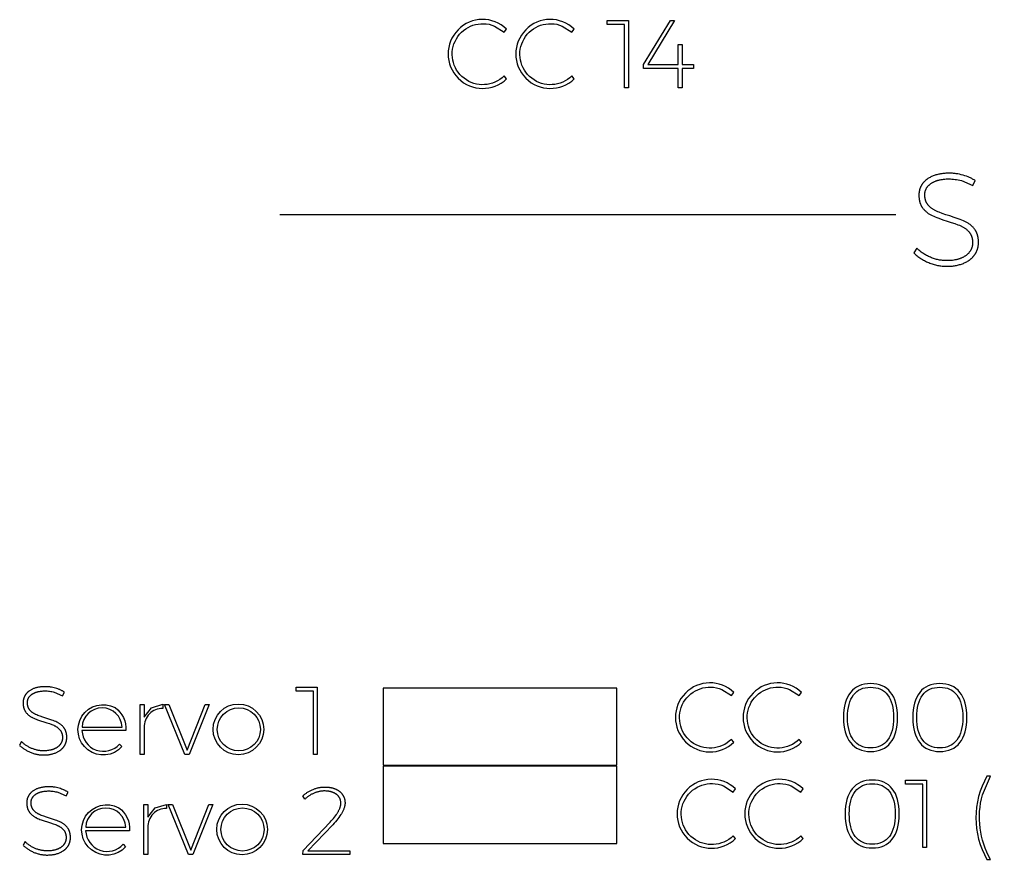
# Model space of a CAD drawing. Header units: millimetres. Extents: x -1043 to -744, y -1370 to -1206.
# Drawn here: x -849.11 to -817.54, y -1318.31 to -1291.02 of the extents above; entities that cross this region are included whole.
import ezdxf

# ---------------------------------------------------------------- set-up
doc = ezdxf.new("R2010")
doc.units = ezdxf.units.MM
doc.header["$MEASUREMENT"] = 0
doc.layers.add('Electronics$CUT3', color=178, linetype='Continuous', true_color=0x000000)
doc.layers.add('Electronics$ENGRAVE1', color=5, linetype='Continuous', true_color=0x0000ff)

msp = doc.modelspace()

# ---------------------------------------------------------------- linework, layer by layer
at = {"layer": 'Electronics$CUT3'}
for points in [[(-837.279, -1315.25), (-829.691, -1315.25), (-829.691, -1312.742), (-837.279, -1312.742)], [(-837.279, -1317.79), (-829.691, -1317.79), (-829.691, -1315.282), (-837.279, -1315.282)]]:
    msp.add_lwpolyline(points, close=True, dxfattribs=at)
at = {"layer": 'Electronics$ENGRAVE1'}
msp.add_line((-840.638, -1297.359), (-820.614, -1297.359), dxfattribs=at)
for points in [[(-833.667, -1291.236), (-833.351, -1291.437), (-833.273, -1291.337, 2.359226), (-833.27, -1292.948), (-833.351, -1292.857, -1.864699)], [(-831.467, -1291.236), (-831.151, -1291.437), (-831.073, -1291.337, 2.359226), (-831.07, -1292.948), (-831.151, -1292.857, -1.864699)], [(-826.279, -1312.788), (-825.963, -1312.988), (-825.884, -1312.888, 2.359226), (-825.881, -1314.5), (-825.963, -1314.409, -1.864699)], [(-824.079, -1312.788), (-823.763, -1312.988), (-823.684, -1312.888, 2.359226), (-823.681, -1314.5), (-823.763, -1314.409, -1.864699)], [(-845.998, -1313.378, -0.26868), (-845.649, -1314.125), (-847.073, -1314.125, 0.675793), (-845.849, -1314.563), (-845.774, -1314.647, -2.057104)], [(-845.768, -1314.009, 0.952108), (-847.07, -1314.009)], [(-844.818, -1313.382), (-844.444, -1313.271), (-844.444, -1313.405, 0.435043), (-845.051, -1314.022), (-845.051, -1314.904), (-845.183, -1314.904), (-845.183, -1313.274), (-845.051, -1313.274), (-845.051, -1313.684)], [(-826.224, -1315.921), (-825.908, -1316.121), (-825.829, -1316.021, 2.359226), (-825.826, -1317.632), (-825.908, -1317.542, -1.864699)], [(-824.024, -1315.921), (-823.708, -1316.121), (-823.629, -1316.021, 2.359226), (-823.626, -1317.632), (-823.708, -1317.542, -1.864699)], [(-817.804, -1316.213), (-817.539, -1315.605), (-817.658, -1315.605, 0.265589), (-817.658, -1318.315), (-817.539, -1318.315, -0.198812)], [(-845.879, -1316.629, -0.26868), (-845.53, -1317.376), (-846.954, -1317.376, 0.675793), (-845.73, -1317.814), (-845.655, -1317.898, -2.057104)], [(-845.649, -1317.26, 0.952108), (-846.951, -1317.26)], [(-844.699, -1316.633), (-844.325, -1316.521), (-844.325, -1316.656, 0.435043), (-844.932, -1317.272), (-844.932, -1318.155), (-845.064, -1318.155), (-845.064, -1316.525), (-844.932, -1316.525), (-844.932, -1316.935)]]:
    msp.add_lwpolyline(points, format="xyb", close=True, dxfattribs=at)
for points in [[(-830, -1291.055), (-829.311, -1291.055), (-829.311, -1293.242), (-829.44, -1293.242), (-829.44, -1291.183), (-830, -1291.183)], [(-827.199, -1292.491), (-827.199, -1292.62), (-827.565, -1292.62), (-827.565, -1293.242), (-827.69, -1293.242), (-827.69, -1292.62), (-828.817, -1292.62), (-828.817, -1292.491), (-827.944, -1291.055), (-827.809, -1291.055), (-828.679, -1292.491), (-827.69, -1292.491), (-827.69, -1291.834), (-827.565, -1291.834), (-827.565, -1292.491)], [(-818.487, -1296.26), (-818.116, -1296.422), (-818.035, -1296.26), (-818.056, -1296.246), (-818.078, -1296.233), (-818.101, -1296.22), (-818.124, -1296.207), (-818.147, -1296.195), (-818.171, -1296.183), (-818.195, -1296.171), (-818.22, -1296.16), (-818.245, -1296.149), (-818.27, -1296.139), (-818.323, -1296.118), (-818.377, -1296.1), (-818.434, -1296.083), (-818.491, -1296.067), (-818.548, -1296.054), (-818.605, -1296.042), (-818.633, -1296.037), (-818.661, -1296.033), (-818.69, -1296.029), (-818.718, -1296.026), (-818.747, -1296.023), (-818.775, -1296.021), (-818.803, -1296.019), (-818.831, -1296.017), (-818.86, -1296.017), (-818.888, -1296.016), (-818.924, -1296.017), (-818.96, -1296.018), (-818.995, -1296.02), (-819.029, -1296.022), (-819.063, -1296.025), (-819.096, -1296.029), (-819.129, -1296.033), (-819.162, -1296.038), (-819.194, -1296.044), (-819.225, -1296.051), (-819.256, -1296.058), (-819.286, -1296.066), (-819.316, -1296.074), (-819.345, -1296.083), (-819.374, -1296.093), (-819.402, -1296.104), (-819.43, -1296.115), (-819.457, -1296.127), (-819.483, -1296.139), (-819.508, -1296.152), (-819.532, -1296.166), (-819.556, -1296.18), (-819.579, -1296.195), (-819.59, -1296.202), (-819.601, -1296.21), (-819.611, -1296.218), (-819.622, -1296.226), (-819.632, -1296.234), (-819.642, -1296.242), (-819.652, -1296.251), (-819.662, -1296.26), (-819.671, -1296.268), (-819.681, -1296.277), (-819.69, -1296.286), (-819.699, -1296.295), (-819.707, -1296.305), (-819.716, -1296.314), (-819.724, -1296.324), (-819.732, -1296.334), (-819.74, -1296.344), (-819.748, -1296.354), (-819.755, -1296.364), (-819.763, -1296.374), (-819.77, -1296.384), (-819.776, -1296.395), (-819.783, -1296.406), (-819.789, -1296.416), (-819.795, -1296.427), (-819.801, -1296.438), (-819.807, -1296.449), (-819.812, -1296.46), (-819.817, -1296.471), (-819.822, -1296.482), (-819.827, -1296.494), (-819.831, -1296.505), (-819.835, -1296.517), (-819.839, -1296.529), (-819.843, -1296.54), (-819.846, -1296.552), (-819.85, -1296.564), (-819.852, -1296.576), (-819.855, -1296.588), (-819.858, -1296.601), (-819.86, -1296.613), (-819.862, -1296.626), (-819.864, -1296.638), (-819.865, -1296.651), (-819.867, -1296.664), (-819.868, -1296.677), (-819.869, -1296.69), (-819.869, -1296.703), (-819.869, -1296.716), (-819.87, -1296.729), (-819.869, -1296.761), (-819.868, -1296.793), (-819.865, -1296.823), (-819.864, -1296.838), (-819.862, -1296.853), (-819.86, -1296.868), (-819.857, -1296.882), (-819.855, -1296.896), (-819.852, -1296.911), (-819.849, -1296.924), (-819.845, -1296.938), (-819.842, -1296.952), (-819.838, -1296.965), (-819.834, -1296.978), (-819.83, -1296.991), (-819.825, -1297.004), (-819.82, -1297.016), (-819.815, -1297.029), (-819.81, -1297.041), (-819.805, -1297.053), (-819.799, -1297.064), (-819.793, -1297.076), (-819.786, -1297.087), (-819.78, -1297.099), (-819.773, -1297.11), (-819.766, -1297.12), (-819.759, -1297.131), (-819.751, -1297.141), (-819.744, -1297.152), (-819.728, -1297.172), (-819.711, -1297.191), (-819.695, -1297.21), (-819.677, -1297.228), (-819.66, -1297.245), (-819.641, -1297.262), (-819.623, -1297.278), (-819.604, -1297.294), (-819.585, -1297.309), (-819.565, -1297.323), (-819.544, -1297.337), (-819.524, -1297.35), (-819.502, -1297.363), (-819.481, -1297.375), (-819.459, -1297.386), (-819.436, -1297.397), (-819.389, -1297.418), (-819.338, -1297.439), (-819.283, -1297.461), (-819.224, -1297.483), (-819.094, -1297.528), (-818.948, -1297.574), (-818.818, -1297.614), (-818.702, -1297.653), (-818.599, -1297.691), (-818.553, -1297.709), (-818.51, -1297.728), (-818.49, -1297.737), (-818.47, -1297.747), (-818.451, -1297.757), (-818.432, -1297.768), (-818.413, -1297.779), (-818.395, -1297.79), (-818.377, -1297.802), (-818.359, -1297.815), (-818.342, -1297.828), (-818.326, -1297.841), (-818.31, -1297.855), (-818.294, -1297.869), (-818.279, -1297.884), (-818.264, -1297.899), (-818.249, -1297.914), (-818.235, -1297.93), (-818.228, -1297.939), (-818.222, -1297.947), (-818.215, -1297.955), (-818.209, -1297.964), (-818.203, -1297.973), (-818.197, -1297.982), (-818.192, -1297.991), (-818.187, -1298), (-818.182, -1298.01), (-818.177, -1298.019), (-818.172, -1298.029), (-818.168, -1298.039), (-818.163, -1298.049), (-818.159, -1298.059), (-818.156, -1298.07), (-818.152, -1298.08), (-818.149, -1298.091), (-818.145, -1298.102), (-818.143, -1298.113), (-818.14, -1298.124), (-818.137, -1298.135), (-818.135, -1298.147), (-818.133, -1298.158), (-818.131, -1298.17), (-818.13, -1298.182), (-818.128, -1298.194), (-818.127, -1298.206), (-818.126, -1298.219), (-818.125, -1298.231), (-818.125, -1298.244), (-818.124, -1298.27), (-818.124, -1298.286), (-818.125, -1298.303), (-818.126, -1298.319), (-818.128, -1298.335), (-818.13, -1298.351), (-818.132, -1298.367), (-818.135, -1298.382), (-818.138, -1298.397), (-818.142, -1298.412), (-818.146, -1298.427), (-818.151, -1298.442), (-818.156, -1298.456), (-818.162, -1298.47), (-818.167, -1298.484), (-818.174, -1298.498), (-818.181, -1298.511), (-818.188, -1298.525), (-818.196, -1298.538), (-818.204, -1298.551), (-818.213, -1298.563), (-818.222, -1298.576), (-818.231, -1298.588), (-818.241, -1298.6), (-818.251, -1298.612), (-818.262, -1298.623), (-818.274, -1298.635), (-818.285, -1298.646), (-818.297, -1298.657), (-818.31, -1298.668), (-818.323, -1298.678), (-818.336, -1298.688), (-818.35, -1298.699), (-818.365, -1298.708), (-818.379, -1298.718), (-818.394, -1298.727), (-818.409, -1298.736), (-818.425, -1298.745), (-818.441, -1298.753), (-818.457, -1298.761), (-818.474, -1298.769), (-818.49, -1298.776), (-818.508, -1298.783), (-818.525, -1298.79), (-818.543, -1298.796), (-818.561, -1298.802), (-818.579, -1298.808), (-818.598, -1298.813), (-818.617, -1298.819), (-818.636, -1298.823), (-818.656, -1298.828), (-818.676, -1298.832), (-818.696, -1298.836), (-818.738, -1298.843), (-818.781, -1298.849), (-818.825, -1298.853), (-818.87, -1298.856), (-818.917, -1298.858), (-818.965, -1298.859), (-818.998, -1298.858), (-819.031, -1298.857), (-819.064, -1298.855), (-819.097, -1298.852), (-819.13, -1298.848), (-819.163, -1298.843), (-819.196, -1298.838), (-819.229, -1298.831), (-819.263, -1298.824), (-819.296, -1298.816), (-819.329, -1298.807), (-819.362, -1298.797), (-819.395, -1298.787), (-819.428, -1298.775), (-819.461, -1298.763), (-819.494, -1298.75), (-819.527, -1298.736), (-819.559, -1298.721), (-819.59, -1298.706), (-819.621, -1298.69), (-819.651, -1298.674), (-819.68, -1298.656), (-819.709, -1298.639), (-819.737, -1298.62), (-819.765, -1298.601), (-819.791, -1298.581), (-819.818, -1298.561), (-819.843, -1298.54), (-819.868, -1298.518), (-819.892, -1298.496), (-819.915, -1298.473), (-819.938, -1298.449), (-820.032, -1298.607), (-820.007, -1298.631), (-819.981, -1298.655), (-819.955, -1298.678), (-819.928, -1298.7), (-819.9, -1298.722), (-819.872, -1298.743), (-819.843, -1298.764), (-819.813, -1298.784), (-819.783, -1298.803), (-819.751, -1298.822), (-819.719, -1298.84), (-819.687, -1298.858), (-819.654, -1298.875), (-819.62, -1298.892), (-819.585, -1298.907), (-819.55, -1298.923), (-819.514, -1298.937), (-819.478, -1298.951), (-819.442, -1298.963), (-819.406, -1298.975), (-819.37, -1298.986), (-819.334, -1298.995), (-819.298, -1299.004), (-819.261, -1299.012), (-819.225, -1299.019), (-819.189, -1299.025), (-819.152, -1299.03), (-819.116, -1299.035), (-819.079, -1299.038), (-819.043, -1299.04), (-819.006, -1299.042), (-818.969, -1299.042), (-818.931, -1299.042), (-818.892, -1299.041), (-818.855, -1299.039), (-818.818, -1299.036), (-818.782, -1299.033), (-818.746, -1299.029), (-818.711, -1299.024), (-818.677, -1299.018), (-818.643, -1299.012), (-818.61, -1299.005), (-818.577, -1298.997), (-818.545, -1298.988), (-818.514, -1298.979), (-818.483, -1298.969), (-818.453, -1298.958), (-818.423, -1298.946), (-818.394, -1298.934), (-818.366, -1298.921), (-818.339, -1298.907), (-818.312, -1298.893), (-818.287, -1298.878), (-818.262, -1298.863), (-818.238, -1298.847), (-818.226, -1298.838), (-818.215, -1298.83), (-818.204, -1298.821), (-818.193, -1298.812), (-818.182, -1298.803), (-818.171, -1298.794), (-818.161, -1298.785), (-818.151, -1298.776), (-818.141, -1298.766), (-818.131, -1298.756), (-818.121, -1298.747), (-818.112, -1298.736), (-818.103, -1298.726), (-818.094, -1298.716), (-818.085, -1298.705), (-818.077, -1298.695), (-818.068, -1298.684), (-818.06, -1298.673), (-818.052, -1298.662), (-818.045, -1298.651), (-818.037, -1298.639), (-818.03, -1298.628), (-818.023, -1298.616), (-818.017, -1298.605), (-818.01, -1298.593), (-818.004, -1298.581), (-817.998, -1298.569), (-817.993, -1298.557), (-817.987, -1298.545), (-817.982, -1298.533), (-817.977, -1298.52), (-817.973, -1298.508), (-817.968, -1298.495), (-817.964, -1298.482), (-817.96, -1298.47), (-817.957, -1298.457), (-817.953, -1298.444), (-817.95, -1298.431), (-817.947, -1298.418), (-817.945, -1298.404), (-817.942, -1298.391), (-817.94, -1298.377), (-817.938, -1298.364), (-817.937, -1298.35), (-817.935, -1298.336), (-817.934, -1298.322), (-817.933, -1298.308), (-817.933, -1298.294), (-817.932, -1298.28), (-817.932, -1298.265), (-817.933, -1298.233), (-817.934, -1298.201), (-817.937, -1298.17), (-817.938, -1298.154), (-817.94, -1298.139), (-817.942, -1298.124), (-817.945, -1298.11), (-817.947, -1298.095), (-817.95, -1298.081), (-817.953, -1298.067), (-817.957, -1298.053), (-817.96, -1298.039), (-817.964, -1298.025), (-817.968, -1298.012), (-817.973, -1297.999), (-817.977, -1297.986), (-817.982, -1297.973), (-817.987, -1297.96), (-817.993, -1297.948), (-817.998, -1297.936), (-818.004, -1297.924), (-818.01, -1297.912), (-818.017, -1297.9), (-818.023, -1297.889), (-818.03, -1297.878), (-818.037, -1297.866), (-818.045, -1297.856), (-818.052, -1297.845), (-818.06, -1297.834), (-818.076, -1297.814), (-818.093, -1297.794), (-818.11, -1297.775), (-818.128, -1297.756), (-818.146, -1297.738), (-818.165, -1297.721), (-818.184, -1297.704), (-818.203, -1297.688), (-818.223, -1297.673), (-818.244, -1297.658), (-818.264, -1297.644), (-818.286, -1297.63), (-818.308, -1297.617), (-818.33, -1297.605), (-818.353, -1297.594), (-818.376, -1297.583), (-818.425, -1297.561), (-818.477, -1297.54), (-818.533, -1297.518), (-818.593, -1297.496), (-818.722, -1297.452), (-818.867, -1297.408), (-818.996, -1297.366), (-819.112, -1297.326), (-819.213, -1297.288), (-819.258, -1297.27), (-819.3, -1297.252), (-819.32, -1297.243), (-819.339, -1297.233), (-819.358, -1297.223), (-819.377, -1297.213), (-819.395, -1297.202), (-819.413, -1297.191), (-819.43, -1297.179), (-819.447, -1297.167), (-819.464, -1297.154), (-819.48, -1297.141), (-819.496, -1297.128), (-819.511, -1297.114), (-819.526, -1297.099), (-819.541, -1297.085), (-819.555, -1297.069), (-819.569, -1297.053), (-819.575, -1297.045), (-819.582, -1297.037), (-819.588, -1297.029), (-819.594, -1297.02), (-819.6, -1297.012), (-819.606, -1297.003), (-819.611, -1296.994), (-819.616, -1296.985), (-819.621, -1296.975), (-819.626, -1296.966), (-819.631, -1296.956), (-819.635, -1296.947), (-819.639, -1296.937), (-819.643, -1296.927), (-819.647, -1296.917), (-819.65, -1296.906), (-819.654, -1296.896), (-819.657, -1296.885), (-819.66, -1296.874), (-819.662, -1296.863), (-819.665, -1296.852), (-819.667, -1296.841), (-819.669, -1296.83), (-819.671, -1296.818), (-819.672, -1296.807), (-819.674, -1296.795), (-819.675, -1296.783), (-819.676, -1296.771), (-819.677, -1296.758), (-819.677, -1296.746), (-819.678, -1296.721), (-819.677, -1296.706), (-819.677, -1296.692), (-819.676, -1296.677), (-819.674, -1296.663), (-819.672, -1296.65), (-819.67, -1296.636), (-819.667, -1296.622), (-819.664, -1296.609), (-819.661, -1296.596), (-819.657, -1296.583), (-819.652, -1296.57), (-819.648, -1296.558), (-819.642, -1296.545), (-819.637, -1296.533), (-819.631, -1296.521), (-819.624, -1296.509), (-819.617, -1296.498), (-819.61, -1296.486), (-819.602, -1296.475), (-819.594, -1296.464), (-819.586, -1296.453), (-819.577, -1296.442), (-819.567, -1296.432), (-819.558, -1296.421), (-819.547, -1296.411), (-819.537, -1296.401), (-819.526, -1296.391), (-819.514, -1296.382), (-819.502, -1296.372), (-819.49, -1296.363), (-819.477, -1296.354), (-819.464, -1296.345), (-819.451, -1296.336), (-819.437, -1296.328), (-819.423, -1296.32), (-819.409, -1296.312), (-819.394, -1296.304), (-819.379, -1296.297), (-819.364, -1296.29), (-819.349, -1296.283), (-819.333, -1296.277), (-819.317, -1296.271), (-819.301, -1296.265), (-819.284, -1296.259), (-819.268, -1296.254), (-819.251, -1296.249), (-819.233, -1296.244), (-819.216, -1296.239), (-819.198, -1296.235), (-819.18, -1296.231), (-819.142, -1296.224), (-819.104, -1296.218), (-819.065, -1296.213), (-819.024, -1296.209), (-818.983, -1296.206), (-818.94, -1296.205), (-818.897, -1296.204), (-818.846, -1296.205), (-818.796, -1296.208), (-818.745, -1296.212), (-818.694, -1296.218), (-818.643, -1296.226), (-818.591, -1296.235), (-818.539, -1296.247)], [(-847.974, -1312.876), (-847.702, -1312.995), (-847.642, -1312.876), (-847.658, -1312.866), (-847.674, -1312.856), (-847.691, -1312.847), (-847.708, -1312.838), (-847.725, -1312.829), (-847.742, -1312.82), (-847.76, -1312.811), (-847.778, -1312.803), (-847.797, -1312.795), (-847.815, -1312.787), (-847.854, -1312.773), (-847.894, -1312.759), (-847.935, -1312.746), (-847.977, -1312.735), (-848.019, -1312.725), (-848.06, -1312.717), (-848.081, -1312.713), (-848.102, -1312.71), (-848.123, -1312.707), (-848.144, -1312.705), (-848.164, -1312.703), (-848.185, -1312.701), (-848.206, -1312.7), (-848.227, -1312.699), (-848.248, -1312.698), (-848.268, -1312.698), (-848.295, -1312.698), (-848.321, -1312.699), (-848.346, -1312.7), (-848.372, -1312.702), (-848.397, -1312.704), (-848.421, -1312.707), (-848.445, -1312.71), (-848.469, -1312.714), (-848.492, -1312.718), (-848.515, -1312.723), (-848.538, -1312.728), (-848.56, -1312.734), (-848.582, -1312.74), (-848.604, -1312.747), (-848.625, -1312.754), (-848.645, -1312.762), (-848.666, -1312.77), (-848.685, -1312.779), (-848.704, -1312.788), (-848.723, -1312.797), (-848.741, -1312.807), (-848.758, -1312.818), (-848.775, -1312.829), (-848.783, -1312.834), (-848.791, -1312.84), (-848.799, -1312.846), (-848.806, -1312.851), (-848.814, -1312.857), (-848.821, -1312.864), (-848.829, -1312.87), (-848.836, -1312.876), (-848.843, -1312.882), (-848.85, -1312.889), (-848.856, -1312.896), (-848.863, -1312.902), (-848.869, -1312.909), (-848.875, -1312.916), (-848.881, -1312.923), (-848.887, -1312.93), (-848.893, -1312.938), (-848.899, -1312.945), (-848.904, -1312.953), (-848.91, -1312.96), (-848.915, -1312.968), (-848.92, -1312.975), (-848.925, -1312.983), (-848.929, -1312.991), (-848.934, -1312.999), (-848.938, -1313.007), (-848.942, -1313.015), (-848.946, -1313.023), (-848.95, -1313.031), (-848.953, -1313.04), (-848.957, -1313.048), (-848.96, -1313.056), (-848.963, -1313.065), (-848.966, -1313.073), (-848.968, -1313.082), (-848.971, -1313.091), (-848.973, -1313.1), (-848.975, -1313.108), (-848.977, -1313.117), (-848.979, -1313.126), (-848.981, -1313.135), (-848.982, -1313.145), (-848.984, -1313.154), (-848.985, -1313.163), (-848.986, -1313.172), (-848.987, -1313.182), (-848.987, -1313.191), (-848.988, -1313.201), (-848.988, -1313.211), (-848.988, -1313.22), (-848.988, -1313.244), (-848.987, -1313.267), (-848.985, -1313.29), (-848.984, -1313.301), (-848.982, -1313.311), (-848.981, -1313.322), (-848.979, -1313.333), (-848.977, -1313.343), (-848.975, -1313.354), (-848.973, -1313.364), (-848.97, -1313.374), (-848.968, -1313.384), (-848.965, -1313.393), (-848.962, -1313.403), (-848.959, -1313.412), (-848.955, -1313.422), (-848.952, -1313.431), (-848.948, -1313.44), (-848.944, -1313.449), (-848.94, -1313.458), (-848.936, -1313.466), (-848.932, -1313.475), (-848.927, -1313.483), (-848.922, -1313.491), (-848.917, -1313.499), (-848.912, -1313.507), (-848.907, -1313.515), (-848.901, -1313.523), (-848.896, -1313.53), (-848.884, -1313.545), (-848.872, -1313.559), (-848.86, -1313.573), (-848.847, -1313.586), (-848.834, -1313.599), (-848.821, -1313.611), (-848.807, -1313.623), (-848.793, -1313.635), (-848.779, -1313.646), (-848.764, -1313.656), (-848.75, -1313.666), (-848.734, -1313.676), (-848.719, -1313.685), (-848.703, -1313.694), (-848.687, -1313.702), (-848.67, -1313.71), (-848.636, -1313.726), (-848.598, -1313.741), (-848.558, -1313.757), (-848.514, -1313.773), (-848.419, -1313.806), (-848.312, -1313.84), (-848.217, -1313.869), (-848.132, -1313.898), (-848.057, -1313.926), (-848.023, -1313.939), (-847.991, -1313.953), (-847.976, -1313.96), (-847.962, -1313.967), (-847.947, -1313.974), (-847.933, -1313.982), (-847.92, -1313.99), (-847.906, -1313.999), (-847.893, -1314.007), (-847.881, -1314.017), (-847.868, -1314.026), (-847.856, -1314.036), (-847.844, -1314.046), (-847.833, -1314.056), (-847.821, -1314.067), (-847.81, -1314.078), (-847.8, -1314.09), (-847.789, -1314.101), (-847.784, -1314.107), (-847.78, -1314.114), (-847.775, -1314.12), (-847.77, -1314.126), (-847.766, -1314.133), (-847.762, -1314.139), (-847.758, -1314.146), (-847.754, -1314.153), (-847.75, -1314.16), (-847.747, -1314.167), (-847.743, -1314.174), (-847.74, -1314.181), (-847.737, -1314.188), (-847.734, -1314.196), (-847.731, -1314.204), (-847.728, -1314.211), (-847.726, -1314.219), (-847.724, -1314.227), (-847.722, -1314.235), (-847.72, -1314.243), (-847.718, -1314.252), (-847.716, -1314.26), (-847.715, -1314.269), (-847.713, -1314.277), (-847.712, -1314.286), (-847.711, -1314.295), (-847.71, -1314.304), (-847.709, -1314.313), (-847.709, -1314.322), (-847.708, -1314.331), (-847.708, -1314.35), (-847.708, -1314.362), (-847.709, -1314.375), (-847.71, -1314.386), (-847.711, -1314.398), (-847.712, -1314.41), (-847.714, -1314.421), (-847.716, -1314.433), (-847.718, -1314.444), (-847.721, -1314.455), (-847.724, -1314.466), (-847.728, -1314.476), (-847.731, -1314.487), (-847.735, -1314.497), (-847.74, -1314.507), (-847.745, -1314.517), (-847.75, -1314.527), (-847.755, -1314.537), (-847.761, -1314.547), (-847.767, -1314.556), (-847.773, -1314.565), (-847.78, -1314.575), (-847.786, -1314.584), (-847.794, -1314.592), (-847.801, -1314.601), (-847.809, -1314.61), (-847.818, -1314.618), (-847.826, -1314.626), (-847.835, -1314.634), (-847.844, -1314.642), (-847.854, -1314.65), (-847.864, -1314.657), (-847.874, -1314.665), (-847.884, -1314.672), (-847.895, -1314.679), (-847.906, -1314.686), (-847.917, -1314.692), (-847.929, -1314.698), (-847.94, -1314.705), (-847.952, -1314.71), (-847.964, -1314.716), (-847.977, -1314.721), (-847.989, -1314.727), (-848.002, -1314.732), (-848.015, -1314.736), (-848.028, -1314.741), (-848.042, -1314.745), (-848.056, -1314.749), (-848.07, -1314.753), (-848.084, -1314.756), (-848.098, -1314.76), (-848.113, -1314.763), (-848.128, -1314.766), (-848.158, -1314.771), (-848.19, -1314.775), (-848.222, -1314.778), (-848.255, -1314.78), (-848.289, -1314.782), (-848.325, -1314.782), (-848.349, -1314.782), (-848.373, -1314.781), (-848.397, -1314.779), (-848.422, -1314.777), (-848.446, -1314.774), (-848.47, -1314.771), (-848.494, -1314.767), (-848.519, -1314.762), (-848.543, -1314.757), (-848.567, -1314.751), (-848.591, -1314.744), (-848.616, -1314.737), (-848.64, -1314.729), (-848.664, -1314.721), (-848.688, -1314.712), (-848.713, -1314.702), (-848.737, -1314.692), (-848.76, -1314.681), (-848.783, -1314.67), (-848.806, -1314.659), (-848.828, -1314.646), (-848.849, -1314.634), (-848.87, -1314.621), (-848.891, -1314.607), (-848.911, -1314.593), (-848.931, -1314.579), (-848.95, -1314.564), (-848.968, -1314.548), (-848.987, -1314.532), (-849.004, -1314.516), (-849.021, -1314.499), (-849.038, -1314.482), (-849.107, -1314.597), (-849.089, -1314.615), (-849.07, -1314.633), (-849.051, -1314.649), (-849.031, -1314.666), (-849.011, -1314.682), (-848.99, -1314.697), (-848.968, -1314.713), (-848.947, -1314.727), (-848.924, -1314.742), (-848.901, -1314.755), (-848.878, -1314.769), (-848.854, -1314.782), (-848.83, -1314.794), (-848.805, -1314.806), (-848.779, -1314.818), (-848.753, -1314.829), (-848.727, -1314.84), (-848.701, -1314.85), (-848.674, -1314.859), (-848.648, -1314.867), (-848.622, -1314.875), (-848.595, -1314.882), (-848.569, -1314.889), (-848.542, -1314.895), (-848.515, -1314.9), (-848.489, -1314.904), (-848.462, -1314.908), (-848.435, -1314.911), (-848.408, -1314.914), (-848.382, -1314.915), (-848.355, -1314.916), (-848.328, -1314.917), (-848.299, -1314.916), (-848.271, -1314.916), (-848.244, -1314.914), (-848.217, -1314.912), (-848.19, -1314.91), (-848.164, -1314.907), (-848.139, -1314.903), (-848.113, -1314.899), (-848.089, -1314.894), (-848.064, -1314.889), (-848.04, -1314.883), (-848.017, -1314.877), (-847.994, -1314.87), (-847.971, -1314.863), (-847.949, -1314.855), (-847.927, -1314.846), (-847.906, -1314.837), (-847.885, -1314.828), (-847.865, -1314.818), (-847.846, -1314.807), (-847.827, -1314.796), (-847.809, -1314.785), (-847.792, -1314.773), (-847.783, -1314.767), (-847.775, -1314.761), (-847.766, -1314.755), (-847.758, -1314.748), (-847.75, -1314.742), (-847.743, -1314.735), (-847.735, -1314.728), (-847.727, -1314.721), (-847.72, -1314.714), (-847.713, -1314.707), (-847.706, -1314.7), (-847.699, -1314.693), (-847.692, -1314.685), (-847.686, -1314.677), (-847.679, -1314.67), (-847.673, -1314.662), (-847.667, -1314.654), (-847.661, -1314.646), (-847.655, -1314.638), (-847.65, -1314.63), (-847.644, -1314.621), (-847.639, -1314.613), (-847.634, -1314.604), (-847.629, -1314.596), (-847.625, -1314.587), (-847.62, -1314.579), (-847.616, -1314.57), (-847.612, -1314.561), (-847.608, -1314.552), (-847.604, -1314.543), (-847.6, -1314.534), (-847.597, -1314.525), (-847.594, -1314.516), (-847.591, -1314.506), (-847.588, -1314.497), (-847.585, -1314.487), (-847.583, -1314.478), (-847.58, -1314.468), (-847.578, -1314.459), (-847.576, -1314.449), (-847.575, -1314.439), (-847.573, -1314.429), (-847.572, -1314.419), (-847.571, -1314.409), (-847.57, -1314.399), (-847.569, -1314.389), (-847.568, -1314.378), (-847.568, -1314.368), (-847.567, -1314.358), (-847.567, -1314.347), (-847.568, -1314.323), (-847.569, -1314.3), (-847.571, -1314.277), (-847.572, -1314.266), (-847.573, -1314.255), (-847.575, -1314.244), (-847.576, -1314.233), (-847.578, -1314.222), (-847.58, -1314.212), (-847.583, -1314.201), (-847.585, -1314.191), (-847.588, -1314.181), (-847.591, -1314.171), (-847.594, -1314.161), (-847.597, -1314.152), (-847.6, -1314.142), (-847.604, -1314.133), (-847.608, -1314.123), (-847.612, -1314.114), (-847.616, -1314.105), (-847.62, -1314.097), (-847.625, -1314.088), (-847.629, -1314.079), (-847.634, -1314.071), (-847.639, -1314.063), (-847.644, -1314.054), (-847.65, -1314.047), (-847.655, -1314.039), (-847.661, -1314.031), (-847.673, -1314.016), (-847.685, -1314.001), (-847.698, -1313.987), (-847.711, -1313.974), (-847.724, -1313.961), (-847.738, -1313.948), (-847.752, -1313.936), (-847.766, -1313.924), (-847.781, -1313.912), (-847.796, -1313.902), (-847.811, -1313.891), (-847.827, -1313.881), (-847.843, -1313.872), (-847.859, -1313.863), (-847.876, -1313.854), (-847.893, -1313.846), (-847.928, -1313.831), (-847.967, -1313.815), (-848.008, -1313.799), (-848.052, -1313.783), (-848.147, -1313.751), (-848.253, -1313.718), (-848.348, -1313.687), (-848.432, -1313.658), (-848.506, -1313.63), (-848.54, -1313.617), (-848.57, -1313.604), (-848.585, -1313.597), (-848.599, -1313.59), (-848.613, -1313.583), (-848.627, -1313.575), (-848.64, -1313.567), (-848.653, -1313.559), (-848.666, -1313.551), (-848.678, -1313.542), (-848.69, -1313.532), (-848.702, -1313.523), (-848.714, -1313.513), (-848.725, -1313.503), (-848.736, -1313.492), (-848.747, -1313.481), (-848.757, -1313.47), (-848.767, -1313.458), (-848.772, -1313.452), (-848.777, -1313.446), (-848.782, -1313.44), (-848.786, -1313.434), (-848.79, -1313.428), (-848.795, -1313.421), (-848.798, -1313.415), (-848.802, -1313.408), (-848.806, -1313.401), (-848.809, -1313.394), (-848.813, -1313.387), (-848.816, -1313.38), (-848.819, -1313.373), (-848.822, -1313.365), (-848.825, -1313.358), (-848.827, -1313.35), (-848.83, -1313.343), (-848.832, -1313.335), (-848.834, -1313.327), (-848.836, -1313.319), (-848.838, -1313.311), (-848.839, -1313.303), (-848.841, -1313.294), (-848.842, -1313.286), (-848.843, -1313.277), (-848.844, -1313.269), (-848.845, -1313.26), (-848.846, -1313.251), (-848.846, -1313.242), (-848.847, -1313.233), (-848.847, -1313.214), (-848.847, -1313.204), (-848.847, -1313.193), (-848.846, -1313.183), (-848.845, -1313.172), (-848.843, -1313.162), (-848.842, -1313.152), (-848.84, -1313.142), (-848.837, -1313.132), (-848.835, -1313.123), (-848.832, -1313.113), (-848.829, -1313.104), (-848.825, -1313.095), (-848.821, -1313.086), (-848.817, -1313.077), (-848.813, -1313.068), (-848.808, -1313.059), (-848.803, -1313.051), (-848.798, -1313.042), (-848.792, -1313.034), (-848.786, -1313.026), (-848.78, -1313.018), (-848.773, -1313.01), (-848.766, -1313.002), (-848.759, -1312.995), (-848.752, -1312.987), (-848.744, -1312.98), (-848.736, -1312.973), (-848.727, -1312.966), (-848.719, -1312.959), (-848.71, -1312.952), (-848.7, -1312.945), (-848.691, -1312.939), (-848.681, -1312.932), (-848.671, -1312.926), (-848.66, -1312.92), (-848.65, -1312.915), (-848.639, -1312.909), (-848.628, -1312.904), (-848.617, -1312.899), (-848.606, -1312.894), (-848.595, -1312.889), (-848.583, -1312.884), (-848.571, -1312.88), (-848.559, -1312.876), (-848.547, -1312.872), (-848.534, -1312.868), (-848.521, -1312.865), (-848.508, -1312.861), (-848.495, -1312.858), (-848.482, -1312.855), (-848.455, -1312.85), (-848.427, -1312.846), (-848.398, -1312.842), (-848.368, -1312.839), (-848.338, -1312.837), (-848.307, -1312.836), (-848.275, -1312.836), (-848.238, -1312.836), (-848.201, -1312.838), (-848.163, -1312.841), (-848.126, -1312.846), (-848.088, -1312.851), (-848.05, -1312.858), (-848.012, -1312.867)], [(-840.113, -1312.717), (-839.424, -1312.717), (-839.424, -1314.904), (-839.553, -1314.904), (-839.553, -1312.845), (-840.113, -1312.845)], [(-844.388, -1313.274), (-844.247, -1313.274), (-843.659, -1314.763), (-843.073, -1313.274), (-842.936, -1313.274), (-843.593, -1314.904), (-843.727, -1314.904)], [(-847.855, -1316.127), (-847.583, -1316.246), (-847.523, -1316.127), (-847.539, -1316.117), (-847.555, -1316.107), (-847.572, -1316.098), (-847.589, -1316.088), (-847.606, -1316.079), (-847.623, -1316.071), (-847.641, -1316.062), (-847.659, -1316.054), (-847.678, -1316.046), (-847.696, -1316.038), (-847.735, -1316.024), (-847.775, -1316.01), (-847.816, -1315.997), (-847.858, -1315.986), (-847.9, -1315.976), (-847.941, -1315.968), (-847.962, -1315.964), (-847.983, -1315.961), (-848.004, -1315.958), (-848.025, -1315.956), (-848.046, -1315.953), (-848.066, -1315.952), (-848.087, -1315.95), (-848.108, -1315.949), (-848.129, -1315.949), (-848.149, -1315.949), (-848.176, -1315.949), (-848.202, -1315.95), (-848.227, -1315.951), (-848.253, -1315.953), (-848.278, -1315.955), (-848.302, -1315.958), (-848.326, -1315.961), (-848.35, -1315.965), (-848.373, -1315.969), (-848.396, -1315.974), (-848.419, -1315.979), (-848.441, -1315.985), (-848.463, -1315.991), (-848.485, -1315.998), (-848.506, -1316.005), (-848.526, -1316.013), (-848.547, -1316.021), (-848.566, -1316.03), (-848.585, -1316.039), (-848.604, -1316.048), (-848.622, -1316.058), (-848.639, -1316.069), (-848.656, -1316.08), (-848.664, -1316.085), (-848.672, -1316.091), (-848.68, -1316.097), (-848.688, -1316.102), (-848.695, -1316.108), (-848.702, -1316.114), (-848.71, -1316.121), (-848.717, -1316.127), (-848.724, -1316.133), (-848.731, -1316.14), (-848.737, -1316.147), (-848.744, -1316.153), (-848.75, -1316.16), (-848.756, -1316.167), (-848.763, -1316.174), (-848.768, -1316.181), (-848.774, -1316.189), (-848.78, -1316.196), (-848.785, -1316.203), (-848.791, -1316.211), (-848.796, -1316.219), (-848.801, -1316.226), (-848.806, -1316.234), (-848.81, -1316.242), (-848.815, -1316.25), (-848.819, -1316.258), (-848.823, -1316.266), (-848.827, -1316.274), (-848.831, -1316.282), (-848.834, -1316.29), (-848.838, -1316.299), (-848.841, -1316.307), (-848.844, -1316.316), (-848.847, -1316.324), (-848.85, -1316.333), (-848.852, -1316.342), (-848.854, -1316.35), (-848.857, -1316.359), (-848.859, -1316.368), (-848.86, -1316.377), (-848.862, -1316.386), (-848.864, -1316.395), (-848.865, -1316.405), (-848.866, -1316.414), (-848.867, -1316.423), (-848.868, -1316.433), (-848.868, -1316.442), (-848.869, -1316.452), (-848.869, -1316.462), (-848.869, -1316.471), (-848.869, -1316.495), (-848.868, -1316.518), (-848.866, -1316.54), (-848.865, -1316.551), (-848.863, -1316.562), (-848.862, -1316.573), (-848.86, -1316.584), (-848.858, -1316.594), (-848.856, -1316.604), (-848.854, -1316.615), (-848.851, -1316.625), (-848.849, -1316.635), (-848.846, -1316.644), (-848.843, -1316.654), (-848.84, -1316.663), (-848.837, -1316.673), (-848.833, -1316.682), (-848.829, -1316.691), (-848.825, -1316.7), (-848.821, -1316.709), (-848.817, -1316.717), (-848.813, -1316.726), (-848.808, -1316.734), (-848.803, -1316.742), (-848.798, -1316.75), (-848.793, -1316.758), (-848.788, -1316.766), (-848.782, -1316.774), (-848.777, -1316.781), (-848.765, -1316.796), (-848.753, -1316.81), (-848.741, -1316.824), (-848.728, -1316.837), (-848.715, -1316.85), (-848.702, -1316.862), (-848.688, -1316.874), (-848.674, -1316.886), (-848.66, -1316.897), (-848.645, -1316.907), (-848.631, -1316.917), (-848.615, -1316.927), (-848.6, -1316.936), (-848.584, -1316.945), (-848.568, -1316.953), (-848.551, -1316.961), (-848.517, -1316.976), (-848.479, -1316.992), (-848.439, -1317.008), (-848.395, -1317.024), (-848.3, -1317.057), (-848.193, -1317.091), (-848.098, -1317.12), (-848.013, -1317.149), (-847.938, -1317.177), (-847.904, -1317.19), (-847.872, -1317.204), (-847.857, -1317.21), (-847.843, -1317.218), (-847.829, -1317.225), (-847.815, -1317.233), (-847.801, -1317.241), (-847.788, -1317.249), (-847.774, -1317.258), (-847.762, -1317.267), (-847.749, -1317.277), (-847.737, -1317.287), (-847.725, -1317.297), (-847.714, -1317.307), (-847.702, -1317.318), (-847.691, -1317.329), (-847.681, -1317.341), (-847.671, -1317.352), (-847.666, -1317.358), (-847.661, -1317.364), (-847.656, -1317.371), (-847.651, -1317.377), (-847.647, -1317.384), (-847.643, -1317.39), (-847.639, -1317.397), (-847.635, -1317.404), (-847.631, -1317.411), (-847.628, -1317.418), (-847.624, -1317.425), (-847.621, -1317.432), (-847.618, -1317.439), (-847.615, -1317.447), (-847.612, -1317.454), (-847.61, -1317.462), (-847.607, -1317.47), (-847.605, -1317.478), (-847.603, -1317.486), (-847.601, -1317.494), (-847.599, -1317.503), (-847.597, -1317.511), (-847.596, -1317.519), (-847.594, -1317.528), (-847.593, -1317.537), (-847.592, -1317.546), (-847.591, -1317.555), (-847.59, -1317.564), (-847.59, -1317.573), (-847.589, -1317.582), (-847.589, -1317.601), (-847.589, -1317.613), (-847.59, -1317.625), (-847.591, -1317.637), (-847.592, -1317.649), (-847.593, -1317.661), (-847.595, -1317.672), (-847.597, -1317.684), (-847.6, -1317.695), (-847.602, -1317.706), (-847.605, -1317.717), (-847.609, -1317.727), (-847.612, -1317.738), (-847.617, -1317.748), (-847.621, -1317.758), (-847.626, -1317.768), (-847.631, -1317.778), (-847.636, -1317.788), (-847.642, -1317.798), (-847.648, -1317.807), (-847.654, -1317.816), (-847.661, -1317.825), (-847.668, -1317.834), (-847.675, -1317.843), (-847.682, -1317.852), (-847.69, -1317.86), (-847.699, -1317.869), (-847.707, -1317.877), (-847.716, -1317.885), (-847.725, -1317.893), (-847.735, -1317.901), (-847.745, -1317.908), (-847.755, -1317.916), (-847.766, -1317.923), (-847.776, -1317.93), (-847.787, -1317.937), (-847.798, -1317.943), (-847.81, -1317.949), (-847.821, -1317.955), (-847.833, -1317.961), (-847.845, -1317.967), (-847.858, -1317.972), (-847.87, -1317.977), (-847.883, -1317.982), (-847.896, -1317.987), (-847.909, -1317.992), (-847.923, -1317.996), (-847.937, -1318), (-847.951, -1318.004), (-847.965, -1318.007), (-847.979, -1318.01), (-847.994, -1318.014), (-848.009, -1318.016), (-848.039, -1318.021), (-848.071, -1318.026), (-848.103, -1318.029), (-848.136, -1318.031), (-848.171, -1318.032), (-848.206, -1318.033), (-848.23, -1318.033), (-848.254, -1318.032), (-848.278, -1318.03), (-848.303, -1318.028), (-848.327, -1318.025), (-848.351, -1318.022), (-848.375, -1318.018), (-848.4, -1318.013), (-848.424, -1318.008), (-848.448, -1318.002), (-848.472, -1317.995), (-848.497, -1317.988), (-848.521, -1317.98), (-848.545, -1317.972), (-848.569, -1317.963), (-848.594, -1317.953), (-848.618, -1317.943), (-848.641, -1317.932), (-848.664, -1317.921), (-848.687, -1317.909), (-848.709, -1317.897), (-848.73, -1317.885), (-848.752, -1317.872), (-848.772, -1317.858), (-848.792, -1317.844), (-848.812, -1317.83), (-848.831, -1317.815), (-848.85, -1317.799), (-848.868, -1317.783), (-848.885, -1317.767), (-848.903, -1317.75), (-848.919, -1317.733), (-848.988, -1317.848), (-848.97, -1317.866), (-848.951, -1317.883), (-848.932, -1317.9), (-848.912, -1317.917), (-848.892, -1317.933), (-848.871, -1317.948), (-848.849, -1317.963), (-848.828, -1317.978), (-848.805, -1317.992), (-848.782, -1318.006), (-848.759, -1318.02), (-848.735, -1318.033), (-848.711, -1318.045), (-848.686, -1318.057), (-848.66, -1318.069), (-848.634, -1318.08), (-848.608, -1318.091), (-848.582, -1318.1), (-848.556, -1318.11), (-848.529, -1318.118), (-848.503, -1318.126), (-848.476, -1318.133), (-848.45, -1318.14), (-848.423, -1318.146), (-848.397, -1318.151), (-848.37, -1318.155), (-848.343, -1318.159), (-848.316, -1318.162), (-848.29, -1318.164), (-848.263, -1318.166), (-848.236, -1318.167), (-848.209, -1318.168), (-848.18, -1318.167), (-848.153, -1318.166), (-848.125, -1318.165), (-848.098, -1318.163), (-848.072, -1318.161), (-848.045, -1318.158), (-848.02, -1318.154), (-847.994, -1318.15), (-847.97, -1318.145), (-847.945, -1318.14), (-847.921, -1318.134), (-847.898, -1318.128), (-847.875, -1318.121), (-847.852, -1318.114), (-847.83, -1318.106), (-847.808, -1318.097), (-847.787, -1318.088), (-847.766, -1318.079), (-847.746, -1318.069), (-847.727, -1318.058), (-847.708, -1318.047), (-847.69, -1318.036), (-847.673, -1318.024), (-847.664, -1318.018), (-847.656, -1318.012), (-847.647, -1318.006), (-847.639, -1317.999), (-847.631, -1317.993), (-847.624, -1317.986), (-847.616, -1317.979), (-847.609, -1317.972), (-847.601, -1317.965), (-847.594, -1317.958), (-847.587, -1317.951), (-847.58, -1317.943), (-847.573, -1317.936), (-847.567, -1317.928), (-847.561, -1317.921), (-847.554, -1317.913), (-847.548, -1317.905), (-847.542, -1317.897), (-847.536, -1317.889), (-847.531, -1317.88), (-847.525, -1317.872), (-847.52, -1317.864), (-847.515, -1317.855), (-847.51, -1317.847), (-847.506, -1317.838), (-847.501, -1317.829), (-847.497, -1317.821), (-847.493, -1317.812), (-847.489, -1317.803), (-847.485, -1317.794), (-847.481, -1317.785), (-847.478, -1317.776), (-847.475, -1317.766), (-847.472, -1317.757), (-847.469, -1317.748), (-847.466, -1317.738), (-847.464, -1317.729), (-847.462, -1317.719), (-847.459, -1317.71), (-847.458, -1317.7), (-847.456, -1317.69), (-847.454, -1317.68), (-847.453, -1317.67), (-847.452, -1317.66), (-847.451, -1317.65), (-847.45, -1317.64), (-847.449, -1317.629), (-847.449, -1317.619), (-847.448, -1317.608), (-847.448, -1317.598), (-847.449, -1317.574), (-847.45, -1317.551), (-847.452, -1317.528), (-847.453, -1317.517), (-847.454, -1317.505), (-847.456, -1317.495), (-847.458, -1317.484), (-847.459, -1317.473), (-847.462, -1317.463), (-847.464, -1317.452), (-847.466, -1317.442), (-847.469, -1317.432), (-847.472, -1317.422), (-847.475, -1317.412), (-847.478, -1317.402), (-847.481, -1317.393), (-847.485, -1317.384), (-847.489, -1317.374), (-847.493, -1317.365), (-847.497, -1317.356), (-847.501, -1317.347), (-847.506, -1317.339), (-847.51, -1317.33), (-847.515, -1317.322), (-847.52, -1317.314), (-847.525, -1317.305), (-847.531, -1317.297), (-847.536, -1317.29), (-847.542, -1317.282), (-847.554, -1317.267), (-847.566, -1317.252), (-847.579, -1317.238), (-847.592, -1317.225), (-847.605, -1317.211), (-847.619, -1317.199), (-847.633, -1317.186), (-847.647, -1317.175), (-847.662, -1317.163), (-847.677, -1317.153), (-847.692, -1317.142), (-847.708, -1317.132), (-847.724, -1317.123), (-847.74, -1317.114), (-847.757, -1317.105), (-847.774, -1317.097), (-847.81, -1317.082), (-847.848, -1317.066), (-847.889, -1317.05), (-847.933, -1317.034), (-848.028, -1317.002), (-848.134, -1316.969), (-848.229, -1316.938), (-848.313, -1316.909), (-848.387, -1316.881), (-848.421, -1316.868), (-848.451, -1316.855), (-848.466, -1316.848), (-848.48, -1316.841), (-848.494, -1316.834), (-848.508, -1316.826), (-848.521, -1316.818), (-848.534, -1316.81), (-848.547, -1316.801), (-848.559, -1316.793), (-848.571, -1316.783), (-848.583, -1316.774), (-848.595, -1316.764), (-848.606, -1316.753), (-848.617, -1316.743), (-848.628, -1316.732), (-848.638, -1316.721), (-848.648, -1316.709), (-848.653, -1316.703), (-848.658, -1316.697), (-848.663, -1316.691), (-848.667, -1316.685), (-848.671, -1316.678), (-848.676, -1316.672), (-848.68, -1316.665), (-848.683, -1316.659), (-848.687, -1316.652), (-848.691, -1316.645), (-848.694, -1316.638), (-848.697, -1316.631), (-848.7, -1316.624), (-848.703, -1316.616), (-848.706, -1316.609), (-848.708, -1316.601), (-848.711, -1316.594), (-848.713, -1316.586), (-848.715, -1316.578), (-848.717, -1316.57), (-848.719, -1316.562), (-848.72, -1316.553), (-848.722, -1316.545), (-848.723, -1316.537), (-848.724, -1316.528), (-848.725, -1316.519), (-848.726, -1316.511), (-848.727, -1316.502), (-848.728, -1316.493), (-848.728, -1316.484), (-848.728, -1316.465), (-848.728, -1316.454), (-848.728, -1316.444), (-848.727, -1316.433), (-848.726, -1316.423), (-848.724, -1316.413), (-848.723, -1316.403), (-848.721, -1316.393), (-848.719, -1316.383), (-848.716, -1316.374), (-848.713, -1316.364), (-848.71, -1316.355), (-848.706, -1316.346), (-848.702, -1316.337), (-848.698, -1316.328), (-848.694, -1316.319), (-848.689, -1316.31), (-848.684, -1316.302), (-848.679, -1316.293), (-848.673, -1316.285), (-848.667, -1316.277), (-848.661, -1316.269), (-848.654, -1316.261), (-848.647, -1316.253), (-848.64, -1316.246), (-848.633, -1316.238), (-848.625, -1316.231), (-848.617, -1316.224), (-848.608, -1316.217), (-848.6, -1316.21), (-848.591, -1316.203), (-848.581, -1316.196), (-848.572, -1316.19), (-848.562, -1316.183), (-848.552, -1316.177), (-848.542, -1316.171), (-848.531, -1316.166), (-848.52, -1316.16), (-848.51, -1316.155), (-848.498, -1316.149), (-848.487, -1316.145), (-848.476, -1316.14), (-848.464, -1316.135), (-848.452, -1316.131), (-848.44, -1316.127), (-848.428, -1316.123), (-848.415, -1316.119), (-848.402, -1316.116), (-848.39, -1316.112), (-848.376, -1316.109), (-848.363, -1316.106), (-848.336, -1316.101), (-848.308, -1316.097), (-848.279, -1316.093), (-848.249, -1316.09), (-848.219, -1316.088), (-848.188, -1316.087), (-848.156, -1316.086), (-848.119, -1316.087), (-848.082, -1316.089), (-848.044, -1316.092), (-848.007, -1316.097), (-847.969, -1316.102), (-847.931, -1316.109), (-847.893, -1316.118)], [(-838.367, -1318.027), (-838.367, -1318.155), (-839.891, -1318.155), (-839.888, -1318.02), (-839.008, -1317.1), (-838.969, -1317.059), (-838.931, -1317.018), (-838.896, -1316.976), (-838.863, -1316.935), (-838.832, -1316.894), (-838.803, -1316.853), (-838.789, -1316.833), (-838.776, -1316.813), (-838.764, -1316.792), (-838.752, -1316.772), (-838.74, -1316.752), (-838.73, -1316.732), (-838.72, -1316.712), (-838.711, -1316.693), (-838.702, -1316.674), (-838.694, -1316.656), (-838.687, -1316.638), (-838.681, -1316.62), (-838.676, -1316.603), (-838.671, -1316.585), (-838.669, -1316.577), (-838.667, -1316.569), (-838.665, -1316.56), (-838.664, -1316.552), (-838.662, -1316.544), (-838.661, -1316.536), (-838.66, -1316.528), (-838.659, -1316.521), (-838.659, -1316.513), (-838.658, -1316.505), (-838.658, -1316.498), (-838.658, -1316.49), (-838.658, -1316.478), (-838.658, -1316.467), (-838.659, -1316.456), (-838.66, -1316.444), (-838.661, -1316.433), (-838.663, -1316.423), (-838.665, -1316.412), (-838.667, -1316.401), (-838.669, -1316.391), (-838.672, -1316.381), (-838.675, -1316.37), (-838.678, -1316.361), (-838.682, -1316.351), (-838.686, -1316.341), (-838.69, -1316.332), (-838.694, -1316.322), (-838.699, -1316.313), (-838.704, -1316.304), (-838.709, -1316.295), (-838.715, -1316.287), (-838.72, -1316.278), (-838.727, -1316.27), (-838.733, -1316.261), (-838.74, -1316.253), (-838.747, -1316.245), (-838.754, -1316.238), (-838.761, -1316.23), (-838.769, -1316.223), (-838.777, -1316.215), (-838.786, -1316.208), (-838.794, -1316.201), (-838.803, -1316.194), (-838.812, -1316.188), (-838.822, -1316.181), (-838.831, -1316.175), (-838.841, -1316.169), (-838.851, -1316.163), (-838.862, -1316.158), (-838.872, -1316.152), (-838.883, -1316.147), (-838.893, -1316.142), (-838.904, -1316.137), (-838.916, -1316.133), (-838.927, -1316.129), (-838.939, -1316.124), (-838.951, -1316.121), (-838.963, -1316.117), (-838.975, -1316.113), (-838.987, -1316.11), (-839, -1316.107), (-839.013, -1316.104), (-839.026, -1316.102), (-839.039, -1316.099), (-839.053, -1316.097), (-839.08, -1316.093), (-839.109, -1316.09), (-839.138, -1316.088), (-839.168, -1316.087), (-839.199, -1316.086), (-839.219, -1316.087), (-839.24, -1316.088), (-839.26, -1316.089), (-839.281, -1316.091), (-839.301, -1316.093), (-839.322, -1316.096), (-839.342, -1316.1), (-839.363, -1316.104), (-839.384, -1316.109), (-839.404, -1316.114), (-839.425, -1316.12), (-839.446, -1316.126), (-839.467, -1316.133), (-839.487, -1316.14), (-839.508, -1316.148), (-839.529, -1316.157), (-839.55, -1316.166), (-839.571, -1316.175), (-839.591, -1316.185), (-839.611, -1316.195), (-839.63, -1316.206), (-839.65, -1316.217), (-839.669, -1316.229), (-839.688, -1316.241), (-839.706, -1316.253), (-839.725, -1316.266), (-839.742, -1316.28), (-839.76, -1316.293), (-839.778, -1316.307), (-839.795, -1316.322), (-839.812, -1316.337), (-839.828, -1316.352), (-839.894, -1316.249), (-839.876, -1316.232), (-839.857, -1316.216), (-839.838, -1316.2), (-839.819, -1316.184), (-839.8, -1316.169), (-839.78, -1316.154), (-839.76, -1316.14), (-839.739, -1316.127), (-839.719, -1316.114), (-839.697, -1316.101), (-839.676, -1316.089), (-839.654, -1316.077), (-839.632, -1316.066), (-839.61, -1316.055), (-839.587, -1316.045), (-839.564, -1316.035), (-839.54, -1316.026), (-839.517, -1316.017), (-839.494, -1316.009), (-839.47, -1316.001), (-839.447, -1315.994), (-839.423, -1315.988), (-839.4, -1315.982), (-839.376, -1315.977), (-839.353, -1315.973), (-839.329, -1315.969), (-839.305, -1315.966), (-839.282, -1315.963), (-839.258, -1315.961), (-839.234, -1315.959), (-839.21, -1315.958), (-839.187, -1315.958), (-839.149, -1315.959), (-839.112, -1315.96), (-839.076, -1315.963), (-839.041, -1315.967), (-839.024, -1315.969), (-839.007, -1315.972), (-838.991, -1315.975), (-838.975, -1315.978), (-838.959, -1315.981), (-838.943, -1315.985), (-838.927, -1315.989), (-838.912, -1315.993), (-838.897, -1315.998), (-838.882, -1316.003), (-838.868, -1316.008), (-838.853, -1316.013), (-838.839, -1316.019), (-838.826, -1316.025), (-838.812, -1316.031), (-838.799, -1316.037), (-838.786, -1316.044), (-838.773, -1316.051), (-838.76, -1316.058), (-838.748, -1316.066), (-838.736, -1316.074), (-838.724, -1316.082), (-838.713, -1316.09), (-838.702, -1316.099), (-838.691, -1316.108), (-838.68, -1316.117), (-838.67, -1316.126), (-838.66, -1316.136), (-838.65, -1316.145), (-838.641, -1316.155), (-838.632, -1316.165), (-838.623, -1316.175), (-838.615, -1316.186), (-838.607, -1316.196), (-838.6, -1316.207), (-838.593, -1316.218), (-838.586, -1316.229), (-838.58, -1316.241), (-838.574, -1316.252), (-838.568, -1316.264), (-838.562, -1316.276), (-838.557, -1316.288), (-838.553, -1316.3), (-838.548, -1316.313), (-838.544, -1316.326), (-838.541, -1316.338), (-838.537, -1316.352), (-838.534, -1316.365), (-838.532, -1316.378), (-838.529, -1316.392), (-838.528, -1316.406), (-838.526, -1316.42), (-838.525, -1316.434), (-838.524, -1316.448), (-838.523, -1316.463), (-838.523, -1316.478), (-838.523, -1316.487), (-838.524, -1316.496), (-838.524, -1316.505), (-838.525, -1316.514), (-838.526, -1316.524), (-838.527, -1316.533), (-838.528, -1316.542), (-838.53, -1316.552), (-838.532, -1316.562), (-838.534, -1316.571), (-838.536, -1316.581), (-838.538, -1316.591), (-838.541, -1316.601), (-838.544, -1316.611), (-838.55, -1316.631), (-838.557, -1316.652), (-838.565, -1316.673), (-838.573, -1316.694), (-838.583, -1316.716), (-838.593, -1316.737), (-838.605, -1316.759), (-838.617, -1316.782), (-838.63, -1316.805), (-838.643, -1316.828), (-838.657, -1316.851), (-838.688, -1316.897), (-838.72, -1316.943), (-838.756, -1316.99), (-838.793, -1317.038), (-838.833, -1317.085), (-838.876, -1317.133), (-838.921, -1317.182), (-839.734, -1318.027)], [(-820.306, -1315.739), (-819.617, -1315.739), (-819.617, -1317.927), (-819.746, -1317.927), (-819.746, -1315.867), (-820.306, -1315.867)], [(-844.269, -1316.525), (-844.128, -1316.525), (-843.54, -1318.014), (-842.954, -1316.525), (-842.817, -1316.525), (-843.474, -1318.155), (-843.609, -1318.155)]]:
    msp.add_lwpolyline(points, close=True, dxfattribs=at)
for centre, radius in [((-841.989, -1314.085), 0.824), ((-841.975, -1314.086), 0.7), ((-841.87, -1317.336), 0.824), ((-841.856, -1317.337), 0.7)]:
    msp.add_circle(centre, radius, dxfattribs=at)
for points in [[(-820.788, -1312.882), (-820.637, -1313.072), (-820.561, -1313.344), (-820.561, -1313.699), (-820.561, -1314.053), (-820.637, -1314.326), (-820.788, -1314.517), (-820.939, -1314.708), (-821.157, -1314.804), (-821.441, -1314.804), (-821.722, -1314.804), (-821.939, -1314.708), (-822.091, -1314.517), (-822.244, -1314.326), (-822.32, -1314.053), (-822.32, -1313.699), (-822.32, -1313.346), (-822.244, -1313.074), (-822.091, -1312.884), (-821.939, -1312.693), (-821.722, -1312.597), (-821.441, -1312.597), (-821.157, -1312.597), (-820.939, -1312.692), (-820.788, -1312.882)], [(-821.996, -1312.968), (-822.124, -1313.136), (-822.188, -1313.38), (-822.188, -1313.699), (-822.188, -1314.018), (-822.124, -1314.262), (-821.996, -1314.431), (-821.868, -1314.6), (-821.683, -1314.685), (-821.441, -1314.685), (-821.198, -1314.685), (-821.013, -1314.6), (-820.885, -1314.431), (-820.757, -1314.262), (-820.693, -1314.018), (-820.693, -1313.699), (-820.693, -1313.38), (-820.757, -1313.136), (-820.885, -1312.968), (-821.013, -1312.8), (-821.198, -1312.716), (-821.441, -1312.716), (-821.683, -1312.716), (-821.868, -1312.8), (-821.996, -1312.968)], [(-818.538, -1312.882), (-818.387, -1313.072), (-818.311, -1313.344), (-818.311, -1313.699), (-818.311, -1314.053), (-818.387, -1314.326), (-818.538, -1314.517), (-818.689, -1314.708), (-818.907, -1314.804), (-819.19, -1314.804), (-819.472, -1314.804), (-819.689, -1314.708), (-819.841, -1314.517), (-819.994, -1314.326), (-820.07, -1314.053), (-820.07, -1313.699), (-820.07, -1313.346), (-819.994, -1313.074), (-819.841, -1312.884), (-819.689, -1312.693), (-819.472, -1312.597), (-819.19, -1312.597), (-818.907, -1312.597), (-818.689, -1312.692), (-818.538, -1312.882)], [(-819.746, -1312.968), (-819.874, -1313.136), (-819.938, -1313.38), (-819.938, -1313.699), (-819.938, -1314.018), (-819.874, -1314.262), (-819.746, -1314.431), (-819.618, -1314.6), (-819.432, -1314.685), (-819.19, -1314.685), (-818.948, -1314.685), (-818.763, -1314.6), (-818.635, -1314.431), (-818.507, -1314.262), (-818.442, -1314.018), (-818.442, -1313.699), (-818.442, -1313.38), (-818.507, -1313.136), (-818.635, -1312.968), (-818.763, -1312.8), (-818.948, -1312.716), (-819.19, -1312.716), (-819.432, -1312.716), (-819.618, -1312.8), (-819.746, -1312.968)], [(-820.733, -1316.014), (-820.582, -1316.204), (-820.506, -1316.477), (-820.506, -1316.831), (-820.506, -1317.186), (-820.582, -1317.459), (-820.733, -1317.65), (-820.884, -1317.84), (-821.102, -1317.936), (-821.386, -1317.936), (-821.667, -1317.936), (-821.884, -1317.84), (-822.036, -1317.65), (-822.189, -1317.459), (-822.265, -1317.186), (-822.265, -1316.831), (-822.265, -1316.479), (-822.189, -1316.207), (-822.036, -1316.016), (-821.884, -1315.825), (-821.667, -1315.73), (-821.386, -1315.73), (-821.102, -1315.73), (-820.884, -1315.825), (-820.733, -1316.014)], [(-821.941, -1316.101), (-822.069, -1316.268), (-822.133, -1316.512), (-822.133, -1316.831), (-822.133, -1317.15), (-822.069, -1317.395), (-821.941, -1317.564), (-821.813, -1317.733), (-821.628, -1317.817), (-821.386, -1317.817), (-821.144, -1317.817), (-820.958, -1317.733), (-820.83, -1317.564), (-820.702, -1317.395), (-820.638, -1317.15), (-820.638, -1316.831), (-820.638, -1316.512), (-820.702, -1316.268), (-820.83, -1316.101), (-820.958, -1315.933), (-821.144, -1315.849), (-821.386, -1315.849), (-821.628, -1315.849), (-821.813, -1315.933), (-821.941, -1316.101)]]:
    msp.add_open_spline(points, degree=3, knots=[0, 0, 0, 0, 1, 1, 1, 2, 2, 2, 3, 3, 3, 4, 4, 4, 5, 5, 5, 6, 6, 6, 7, 7, 7, 8, 8, 8, 8], dxfattribs=at)

doc.saveas('drawing.dxf')
